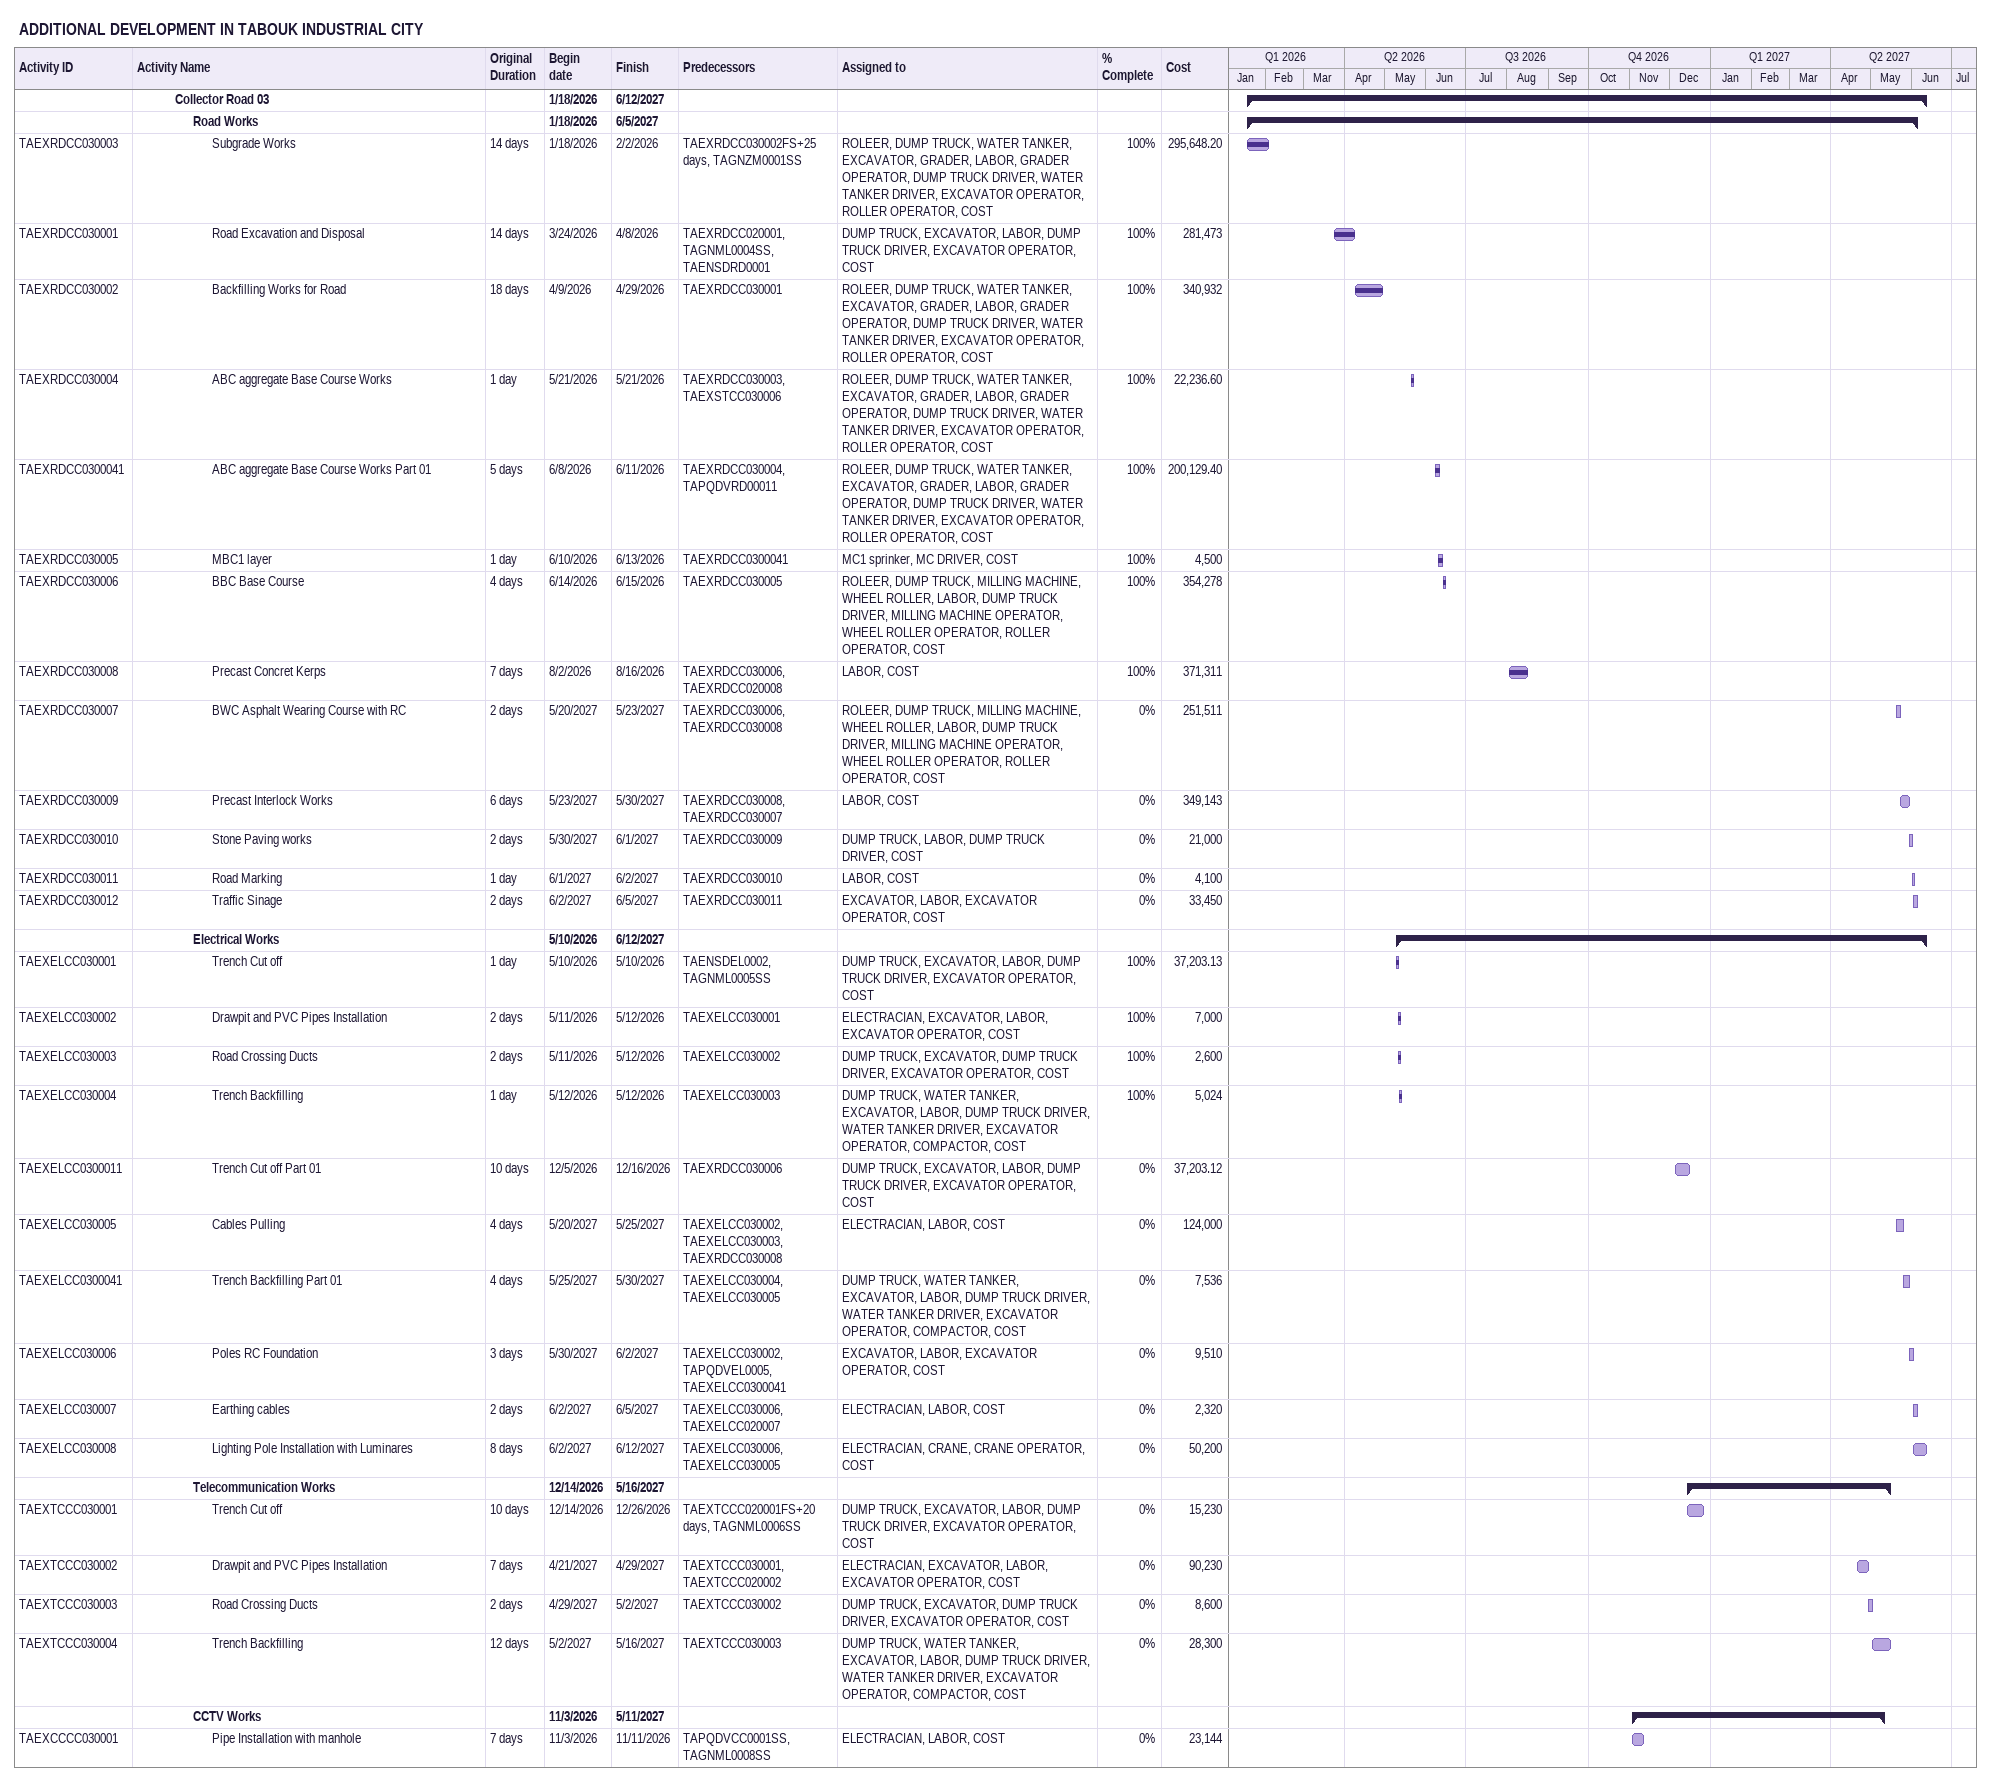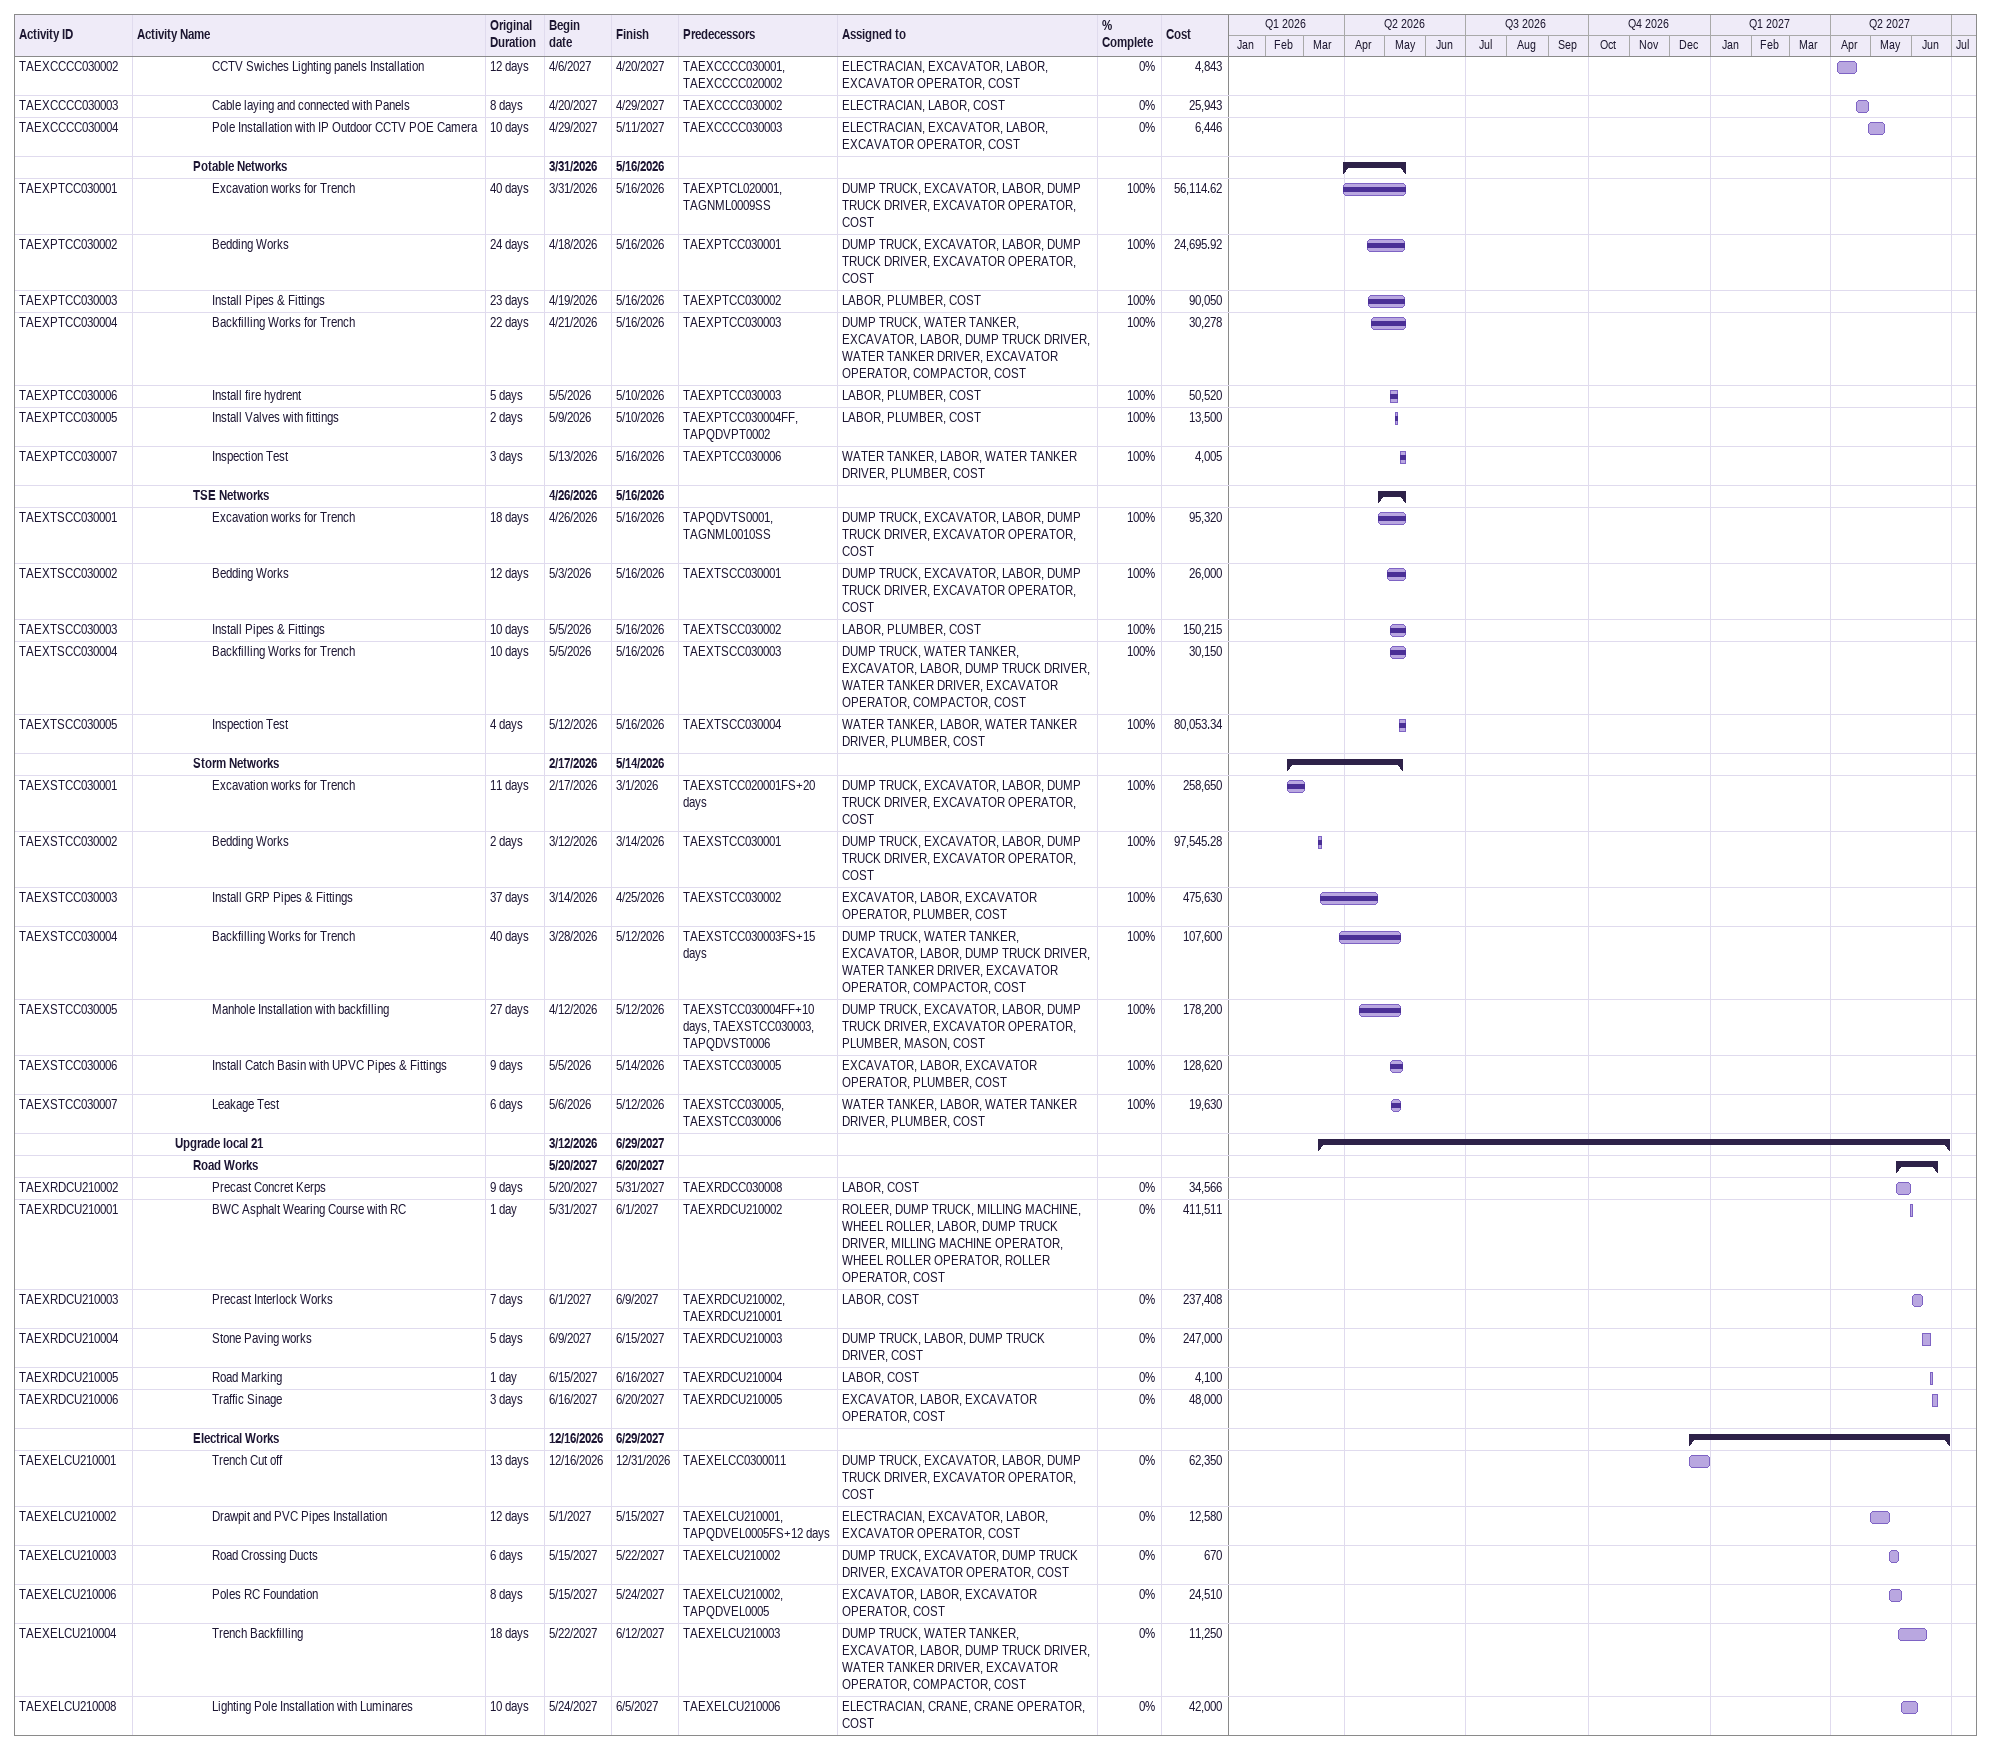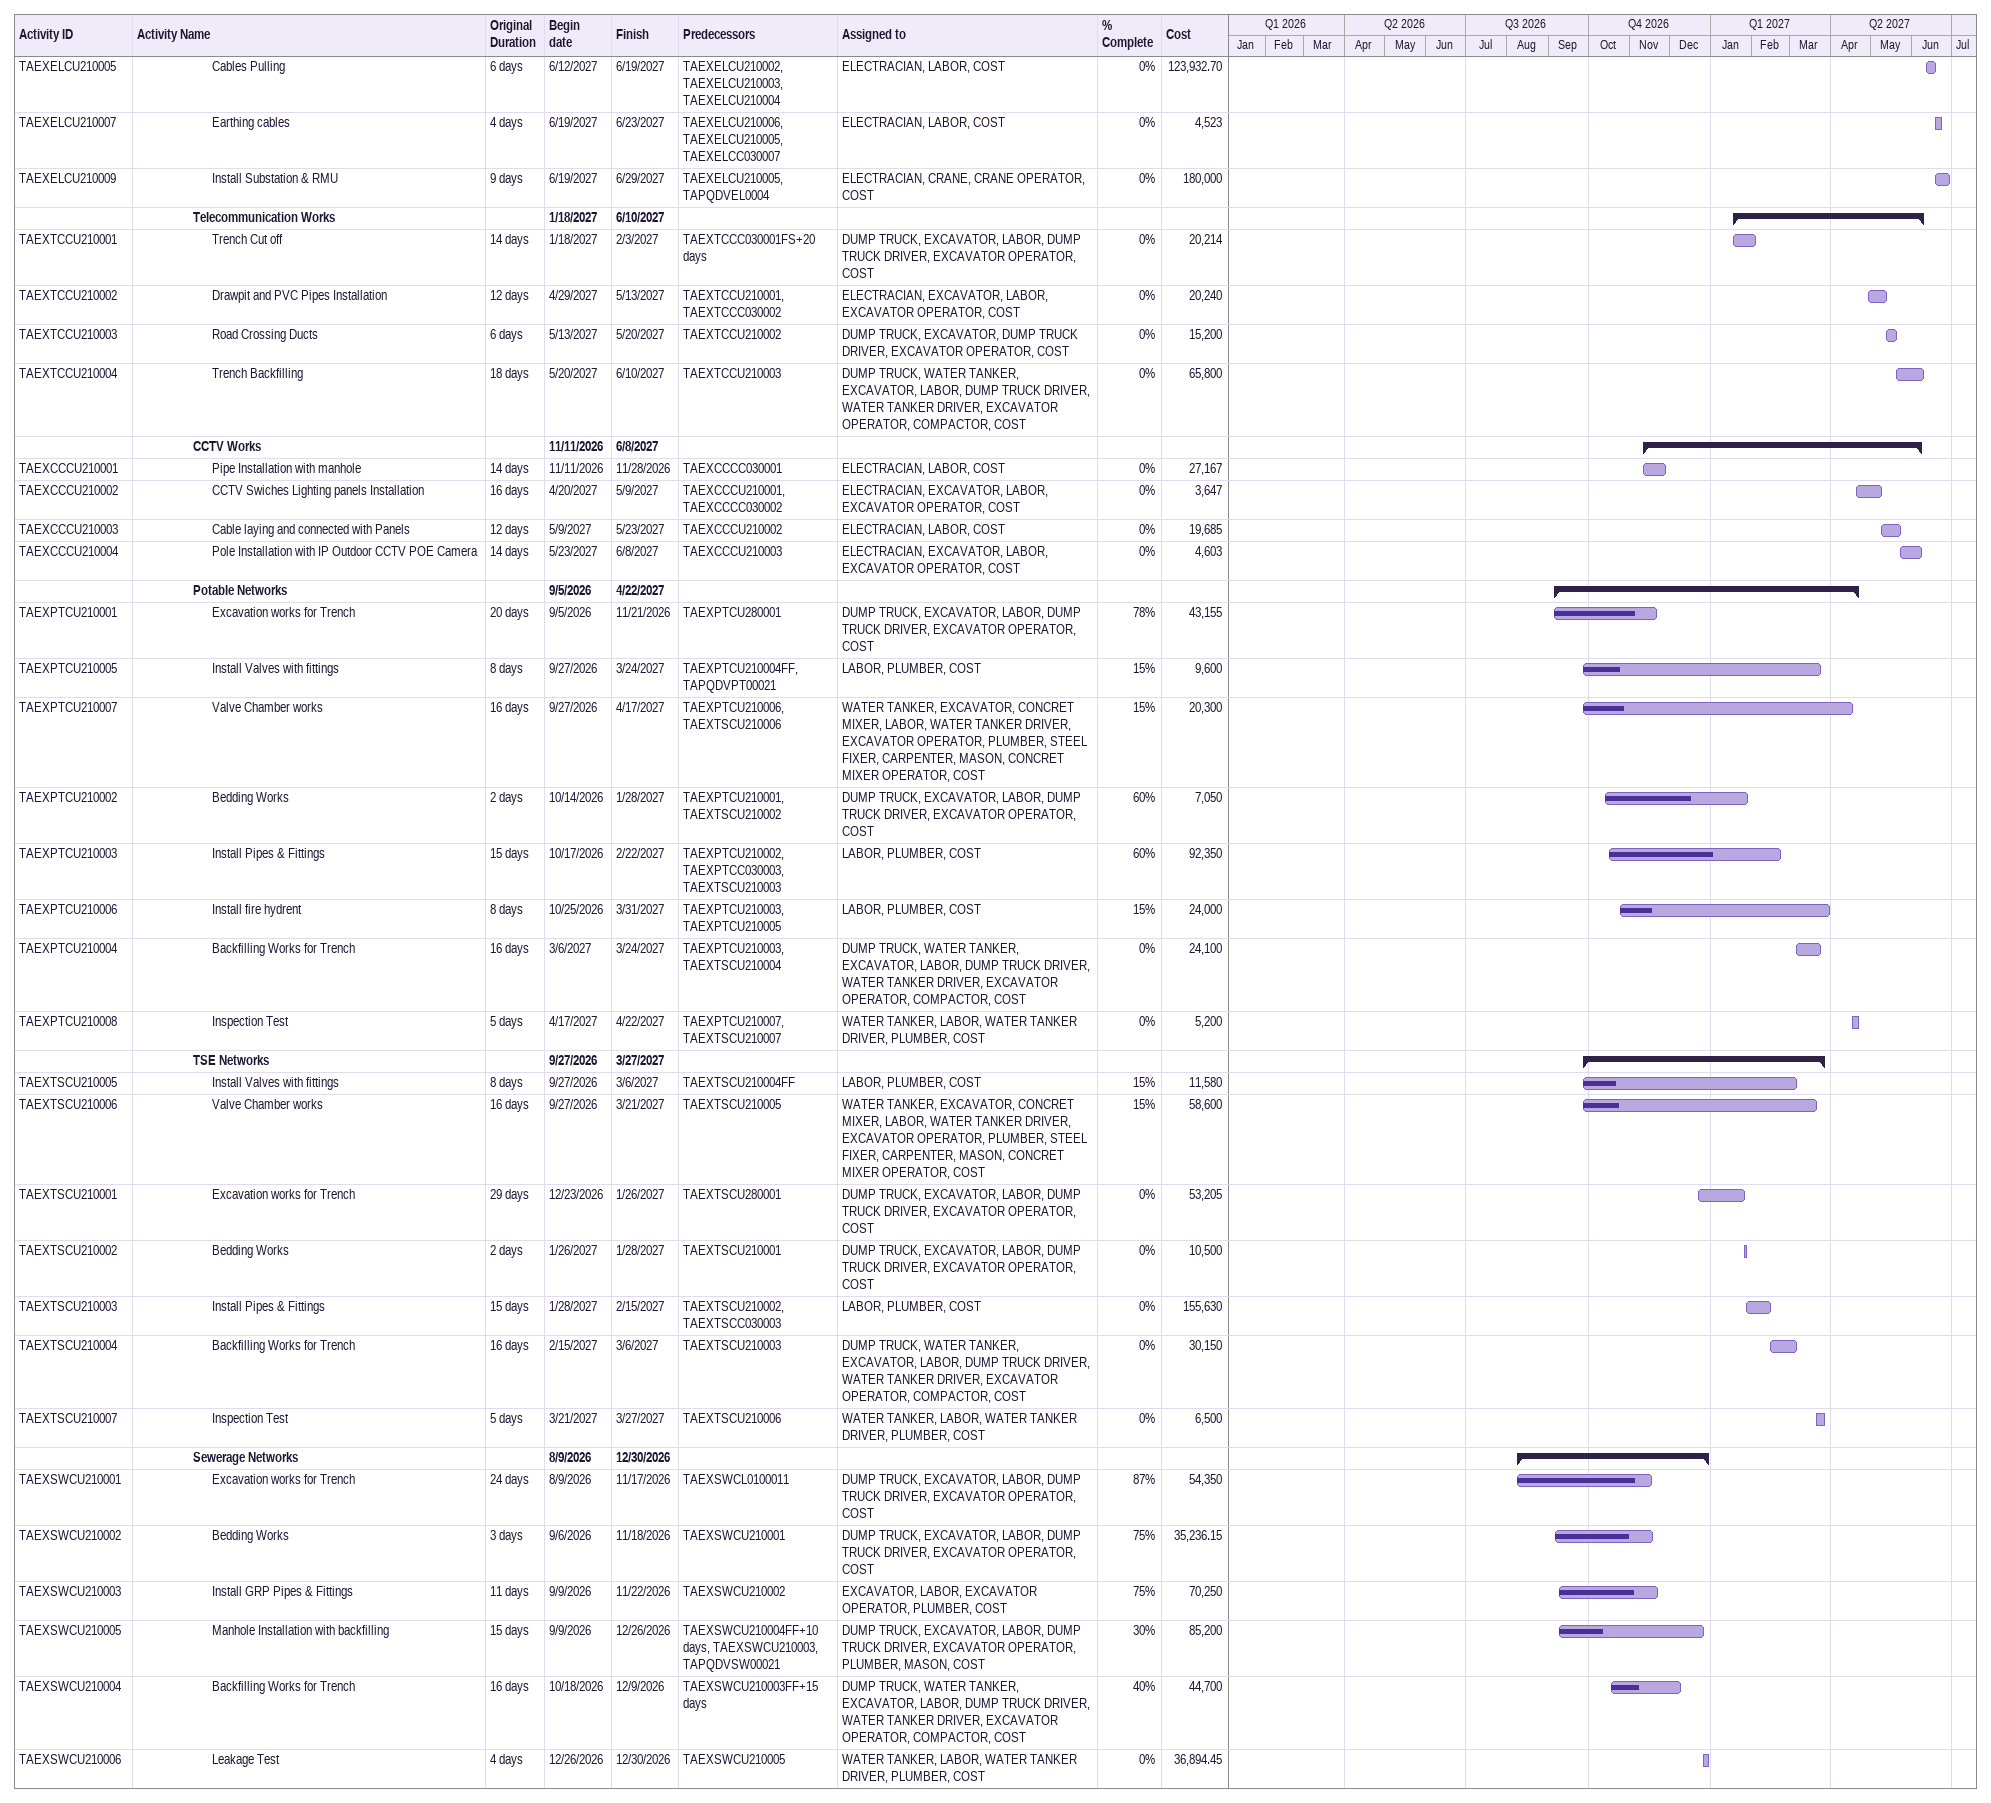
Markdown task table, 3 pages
ADDITIONAL DEVELOPMENT IN TABOUK INDUSTRIAL CITY

| ID | Level | Task | Original duration | Start | Finish | Predecessors | Resources | % complete | Cost |
|---|---|---|---|---|---|---|---|---|---|
|  | 3 | **Collector Road 03** |  | 2026-01-18 | 2027-06-12 |  |  |  |  |
|  | 4 | **Road Works** |  | 2026-01-18 | 2027-06-05 |  |  |  |  |
| TAEXRDCC030003 | 5 | Subgrade Works | 14d | 2026-01-18 | 2026-02-02 | TAEXRDCC030002FS+25d, TAGNZM0001SS | ROLEER, DUMP TRUCK, WATER TANKER, EXCAVATOR, GRADER, LABOR, GRADER OPERATOR, DUMP TRUCK DRIVER, WATER TANKER DRIVER, EXCAVATOR OPERATOR, ROLLER OPERATOR, COST | 100 | 295648.20 |
| TAEXRDCC030001 | 5 | Road Excavation and Disposal | 14d | 2026-03-24 | 2026-04-08 | TAEXRDCC020001, TAGNML0004SS, TAENSDRD0001 | DUMP TRUCK, EXCAVATOR, LABOR, DUMP TRUCK DRIVER, EXCAVATOR OPERATOR, COST | 100 | 281473 |
| TAEXRDCC030002 | 5 | Backfilling Works for Road | 18d | 2026-04-09 | 2026-04-29 | TAEXRDCC030001 | ROLEER, DUMP TRUCK, WATER TANKER, EXCAVATOR, GRADER, LABOR, GRADER OPERATOR, DUMP TRUCK DRIVER, WATER TANKER DRIVER, EXCAVATOR OPERATOR, ROLLER OPERATOR, COST | 100 | 340932 |
| TAEXRDCC030004 | 5 | ABC aggregate Base Course Works | 1d | 2026-05-21 | 2026-05-21 | TAEXRDCC030003, TAEXSTCC030006 | ROLEER, DUMP TRUCK, WATER TANKER, EXCAVATOR, GRADER, LABOR, GRADER OPERATOR, DUMP TRUCK DRIVER, WATER TANKER DRIVER, EXCAVATOR OPERATOR, ROLLER OPERATOR, COST | 100 | 22236.60 |
| TAEXRDCC0300041 | 5 | ABC aggregate Base Course Works Part 01 | 5d | 2026-06-08 | 2026-06-11 | TAEXRDCC030004, TAPQDVRD00011 | ROLEER, DUMP TRUCK, WATER TANKER, EXCAVATOR, GRADER, LABOR, GRADER OPERATOR, DUMP TRUCK DRIVER, WATER TANKER DRIVER, EXCAVATOR OPERATOR, ROLLER OPERATOR, COST | 100 | 200129.40 |
| TAEXRDCC030005 | 5 | MBC1 layer | 1d | 2026-06-10 | 2026-06-13 | TAEXRDCC0300041 | MC1 sprinker, MC DRIVER, COST | 100 | 4500 |
| TAEXRDCC030006 | 5 | BBC Base Course | 4d | 2026-06-14 | 2026-06-15 | TAEXRDCC030005 | ROLEER, DUMP TRUCK, MILLING MACHINE, WHEEL ROLLER, LABOR, DUMP TRUCK DRIVER, MILLING MACHINE OPERATOR, WHEEL ROLLER OPERATOR, ROLLER OPERATOR, COST | 100 | 354278 |
| TAEXRDCC030008 | 5 | Precast Concret Kerps | 7d | 2026-08-02 | 2026-08-16 | TAEXRDCC030006, TAEXRDCC020008 | LABOR, COST | 100 | 371311 |
| TAEXRDCC030007 | 5 | BWC Asphalt Wearing Course with RC | 2d | 2027-05-20 | 2027-05-23 | TAEXRDCC030006, TAEXRDCC030008 | ROLEER, DUMP TRUCK, MILLING MACHINE, WHEEL ROLLER, LABOR, DUMP TRUCK DRIVER, MILLING MACHINE OPERATOR, WHEEL ROLLER OPERATOR, ROLLER OPERATOR, COST | 0 | 251511 |
| TAEXRDCC030009 | 5 | Precast Interlock Works | 6d | 2027-05-23 | 2027-05-30 | TAEXRDCC030008, TAEXRDCC030007 | LABOR, COST | 0 | 349143 |
| TAEXRDCC030010 | 5 | Stone Paving works | 2d | 2027-05-30 | 2027-06-01 | TAEXRDCC030009 | DUMP TRUCK, LABOR, DUMP TRUCK DRIVER, COST | 0 | 21000 |
| TAEXRDCC030011 | 5 | Road Marking | 1d | 2027-06-01 | 2027-06-02 | TAEXRDCC030010 | LABOR, COST | 0 | 4100 |
| TAEXRDCC030012 | 5 | Traffic Sinage | 2d | 2027-06-02 | 2027-06-05 | TAEXRDCC030011 | EXCAVATOR, LABOR, EXCAVATOR OPERATOR, COST | 0 | 33450 |
|  | 4 | **Electrical Works** |  | 2026-05-10 | 2027-06-12 |  |  |  |  |
| TAEXELCC030001 | 5 | Trench Cut off | 1d | 2026-05-10 | 2026-05-10 | TAENSDEL0002, TAGNML0005SS | DUMP TRUCK, EXCAVATOR, LABOR, DUMP TRUCK DRIVER, EXCAVATOR OPERATOR, COST | 100 | 37203.13 |
| TAEXELCC030002 | 5 | Drawpit and PVC Pipes Installation | 2d | 2026-05-11 | 2026-05-12 | TAEXELCC030001 | ELECTRACIAN, EXCAVATOR, LABOR, EXCAVATOR OPERATOR, COST | 100 | 7000 |
| TAEXELCC030003 | 5 | Road Crossing Ducts | 2d | 2026-05-11 | 2026-05-12 | TAEXELCC030002 | DUMP TRUCK, EXCAVATOR, DUMP TRUCK DRIVER, EXCAVATOR OPERATOR, COST | 100 | 2600 |
| TAEXELCC030004 | 5 | Trench Backfilling | 1d | 2026-05-12 | 2026-05-12 | TAEXELCC030003 | DUMP TRUCK, WATER TANKER, EXCAVATOR, LABOR, DUMP TRUCK DRIVER, WATER TANKER DRIVER, EXCAVATOR OPERATOR, COMPACTOR, COST | 100 | 5024 |
| TAEXELCC0300011 | 5 | Trench Cut off Part 01 | 10d | 2026-12-05 | 2026-12-16 | TAEXRDCC030006 | DUMP TRUCK, EXCAVATOR, LABOR, DUMP TRUCK DRIVER, EXCAVATOR OPERATOR, COST | 0 | 37203.12 |
| TAEXELCC030005 | 5 | Cables Pulling | 4d | 2027-05-20 | 2027-05-25 | TAEXELCC030002, TAEXELCC030003, TAEXRDCC030008 | ELECTRACIAN, LABOR, COST | 0 | 124000 |
| TAEXELCC0300041 | 5 | Trench Backfilling Part 01 | 4d | 2027-05-25 | 2027-05-30 | TAEXELCC030004, TAEXELCC030005 | DUMP TRUCK, WATER TANKER, EXCAVATOR, LABOR, DUMP TRUCK DRIVER, WATER TANKER DRIVER, EXCAVATOR OPERATOR, COMPACTOR, COST | 0 | 7536 |
| TAEXELCC030006 | 5 | Poles RC Foundation | 3d | 2027-05-30 | 2027-06-02 | TAEXELCC030002, TAPQDVEL0005, TAEXELCC0300041 | EXCAVATOR, LABOR, EXCAVATOR OPERATOR, COST | 0 | 9510 |
| TAEXELCC030007 | 5 | Earthing cables | 2d | 2027-06-02 | 2027-06-05 | TAEXELCC030006, TAEXELCC020007 | ELECTRACIAN, LABOR, COST | 0 | 2320 |
| TAEXELCC030008 | 5 | Lighting Pole Installation with Luminares | 8d | 2027-06-02 | 2027-06-12 | TAEXELCC030006, TAEXELCC030005 | ELECTRACIAN, CRANE, CRANE OPERATOR, COST | 0 | 50200 |
|  | 4 | **Telecommunication Works** |  | 2026-12-14 | 2027-05-16 |  |  |  |  |
| TAEXTCCC030001 | 5 | Trench Cut off | 10d | 2026-12-14 | 2026-12-26 | TAEXTCCC020001FS+20d, TAGNML0006SS | DUMP TRUCK, EXCAVATOR, LABOR, DUMP TRUCK DRIVER, EXCAVATOR OPERATOR, COST | 0 | 15230 |
| TAEXTCCC030002 | 5 | Drawpit and PVC Pipes Installation | 7d | 2027-04-21 | 2027-04-29 | TAEXTCCC030001, TAEXTCCC020002 | ELECTRACIAN, EXCAVATOR, LABOR, EXCAVATOR OPERATOR, COST | 0 | 90230 |
| TAEXTCCC030003 | 5 | Road Crossing Ducts | 2d | 2027-04-29 | 2027-05-02 | TAEXTCCC030002 | DUMP TRUCK, EXCAVATOR, DUMP TRUCK DRIVER, EXCAVATOR OPERATOR, COST | 0 | 8600 |
| TAEXTCCC030004 | 5 | Trench Backfilling | 12d | 2027-05-02 | 2027-05-16 | TAEXTCCC030003 | DUMP TRUCK, WATER TANKER, EXCAVATOR, LABOR, DUMP TRUCK DRIVER, WATER TANKER DRIVER, EXCAVATOR OPERATOR, COMPACTOR, COST | 0 | 28300 |
|  | 4 | **CCTV Works** |  | 2026-11-03 | 2027-05-11 |  |  |  |  |
| TAEXCCCC030001 | 5 | Pipe Installation with manhole | 7d | 2026-11-03 | 2026-11-11 | TAPQDVCC0001SS, TAGNML0008SS | ELECTRACIAN, LABOR, COST | 0 | 23144 |
| TAEXCCCC030002 | 5 | CCTV Swiches Lighting panels Installation | 12d | 2027-04-06 | 2027-04-20 | TAEXCCCC030001, TAEXCCCC020002 | ELECTRACIAN, EXCAVATOR, LABOR, EXCAVATOR OPERATOR, COST | 0 | 4843 |
| TAEXCCCC030003 | 5 | Cable laying and connected with Panels | 8d | 2027-04-20 | 2027-04-29 | TAEXCCCC030002 | ELECTRACIAN, LABOR, COST | 0 | 25943 |
| TAEXCCCC030004 | 5 | Pole Installation with IP Outdoor CCTV POE Camera | 10d | 2027-04-29 | 2027-05-11 | TAEXCCCC030003 | ELECTRACIAN, EXCAVATOR, LABOR, EXCAVATOR OPERATOR, COST | 0 | 6446 |
|  | 4 | **Potable Networks** |  | 2026-03-31 | 2026-05-16 |  |  |  |  |
| TAEXPTCC030001 | 5 | Excavation works for Trench | 40d | 2026-03-31 | 2026-05-16 | TAEXPTCL020001, TAGNML0009SS | DUMP TRUCK, EXCAVATOR, LABOR, DUMP TRUCK DRIVER, EXCAVATOR OPERATOR, COST | 100 | 56114.62 |
| TAEXPTCC030002 | 5 | Bedding Works | 24d | 2026-04-18 | 2026-05-16 | TAEXPTCC030001 | DUMP TRUCK, EXCAVATOR, LABOR, DUMP TRUCK DRIVER, EXCAVATOR OPERATOR, COST | 100 | 24695.92 |
| TAEXPTCC030003 | 5 | Install Pipes & Fittings | 23d | 2026-04-19 | 2026-05-16 | TAEXPTCC030002 | LABOR, PLUMBER, COST | 100 | 90050 |
| TAEXPTCC030004 | 5 | Backfilling Works for Trench | 22d | 2026-04-21 | 2026-05-16 | TAEXPTCC030003 | DUMP TRUCK, WATER TANKER, EXCAVATOR, LABOR, DUMP TRUCK DRIVER, WATER TANKER DRIVER, EXCAVATOR OPERATOR, COMPACTOR, COST | 100 | 30278 |
| TAEXPTCC030006 | 5 | Install fire hydrent | 5d | 2026-05-05 | 2026-05-10 | TAEXPTCC030003 | LABOR, PLUMBER, COST | 100 | 50520 |
| TAEXPTCC030005 | 5 | Install Valves with fittings | 2d | 2026-05-09 | 2026-05-10 | TAEXPTCC030004FF, TAPQDVPT0002 | LABOR, PLUMBER, COST | 100 | 13500 |
| TAEXPTCC030007 | 5 | Inspection Test | 3d | 2026-05-13 | 2026-05-16 | TAEXPTCC030006 | WATER TANKER, LABOR, WATER TANKER DRIVER, PLUMBER, COST | 100 | 4005 |
|  | 4 | **TSE Networks** |  | 2026-04-26 | 2026-05-16 |  |  |  |  |
| TAEXTSCC030001 | 5 | Excavation works for Trench | 18d | 2026-04-26 | 2026-05-16 | TAPQDVTS0001, TAGNML0010SS | DUMP TRUCK, EXCAVATOR, LABOR, DUMP TRUCK DRIVER, EXCAVATOR OPERATOR, COST | 100 | 95320 |
| TAEXTSCC030002 | 5 | Bedding Works | 12d | 2026-05-03 | 2026-05-16 | TAEXTSCC030001 | DUMP TRUCK, EXCAVATOR, LABOR, DUMP TRUCK DRIVER, EXCAVATOR OPERATOR, COST | 100 | 26000 |
| TAEXTSCC030003 | 5 | Install Pipes & Fittings | 10d | 2026-05-05 | 2026-05-16 | TAEXTSCC030002 | LABOR, PLUMBER, COST | 100 | 150215 |
| TAEXTSCC030004 | 5 | Backfilling Works for Trench | 10d | 2026-05-05 | 2026-05-16 | TAEXTSCC030003 | DUMP TRUCK, WATER TANKER, EXCAVATOR, LABOR, DUMP TRUCK DRIVER, WATER TANKER DRIVER, EXCAVATOR OPERATOR, COMPACTOR, COST | 100 | 30150 |
| TAEXTSCC030005 | 5 | Inspection Test | 4d | 2026-05-12 | 2026-05-16 | TAEXTSCC030004 | WATER TANKER, LABOR, WATER TANKER DRIVER, PLUMBER, COST | 100 | 80053.34 |
|  | 4 | **Storm Networks** |  | 2026-02-17 | 2026-05-14 |  |  |  |  |
| TAEXSTCC030001 | 5 | Excavation works for Trench | 11d | 2026-02-17 | 2026-03-01 | TAEXSTCC020001FS+20d | DUMP TRUCK, EXCAVATOR, LABOR, DUMP TRUCK DRIVER, EXCAVATOR OPERATOR, COST | 100 | 258650 |
| TAEXSTCC030002 | 5 | Bedding Works | 2d | 2026-03-12 | 2026-03-14 | TAEXSTCC030001 | DUMP TRUCK, EXCAVATOR, LABOR, DUMP TRUCK DRIVER, EXCAVATOR OPERATOR, COST | 100 | 97545.28 |
| TAEXSTCC030003 | 5 | Install GRP Pipes & Fittings | 37d | 2026-03-14 | 2026-04-25 | TAEXSTCC030002 | EXCAVATOR, LABOR, EXCAVATOR OPERATOR, PLUMBER, COST | 100 | 475630 |
| TAEXSTCC030004 | 5 | Backfilling Works for Trench | 40d | 2026-03-28 | 2026-05-12 | TAEXSTCC030003FS+15d | DUMP TRUCK, WATER TANKER, EXCAVATOR, LABOR, DUMP TRUCK DRIVER, WATER TANKER DRIVER, EXCAVATOR OPERATOR, COMPACTOR, COST | 100 | 107600 |
| TAEXSTCC030005 | 5 | Manhole Installation with backfilling | 27d | 2026-04-12 | 2026-05-12 | TAEXSTCC030004FF+10d, TAEXSTCC030003, TAPQDVST0006 | DUMP TRUCK, EXCAVATOR, LABOR, DUMP TRUCK DRIVER, EXCAVATOR OPERATOR, PLUMBER, MASON, COST | 100 | 178200 |
| TAEXSTCC030006 | 5 | Install Catch Basin with UPVC Pipes & Fittings | 9d | 2026-05-05 | 2026-05-14 | TAEXSTCC030005 | EXCAVATOR, LABOR, EXCAVATOR OPERATOR, PLUMBER, COST | 100 | 128620 |
| TAEXSTCC030007 | 5 | Leakage Test | 6d | 2026-05-06 | 2026-05-12 | TAEXSTCC030005, TAEXSTCC030006 | WATER TANKER, LABOR, WATER TANKER DRIVER, PLUMBER, COST | 100 | 19630 |
|  | 3 | **Upgrade local 21** |  | 2026-03-12 | 2027-06-29 |  |  |  |  |
|  | 4 | **Road Works** |  | 2027-05-20 | 2027-06-20 |  |  |  |  |
| TAEXRDCU210002 | 5 | Precast Concret Kerps | 9d | 2027-05-20 | 2027-05-31 | TAEXRDCC030008 | LABOR, COST | 0 | 34566 |
| TAEXRDCU210001 | 5 | BWC Asphalt Wearing Course with RC | 1d | 2027-05-31 | 2027-06-01 | TAEXRDCU210002 | ROLEER, DUMP TRUCK, MILLING MACHINE, WHEEL ROLLER, LABOR, DUMP TRUCK DRIVER, MILLING MACHINE OPERATOR, WHEEL ROLLER OPERATOR, ROLLER OPERATOR, COST | 0 | 411511 |
| TAEXRDCU210003 | 5 | Precast Interlock Works | 7d | 2027-06-01 | 2027-06-09 | TAEXRDCU210002, TAEXRDCU210001 | LABOR, COST | 0 | 237408 |
| TAEXRDCU210004 | 5 | Stone Paving works | 5d | 2027-06-09 | 2027-06-15 | TAEXRDCU210003 | DUMP TRUCK, LABOR, DUMP TRUCK DRIVER, COST | 0 | 247000 |
| TAEXRDCU210005 | 5 | Road Marking | 1d | 2027-06-15 | 2027-06-16 | TAEXRDCU210004 | LABOR, COST | 0 | 4100 |
| TAEXRDCU210006 | 5 | Traffic Sinage | 3d | 2027-06-16 | 2027-06-20 | TAEXRDCU210005 | EXCAVATOR, LABOR, EXCAVATOR OPERATOR, COST | 0 | 48000 |
|  | 4 | **Electrical Works** |  | 2026-12-16 | 2027-06-29 |  |  |  |  |
| TAEXELCU210001 | 5 | Trench Cut off | 13d | 2026-12-16 | 2026-12-31 | TAEXELCC0300011 | DUMP TRUCK, EXCAVATOR, LABOR, DUMP TRUCK DRIVER, EXCAVATOR OPERATOR, COST | 0 | 62350 |
| TAEXELCU210002 | 5 | Drawpit and PVC Pipes Installation | 12d | 2027-05-01 | 2027-05-15 | TAEXELCU210001, TAPQDVEL0005FS+12d | ELECTRACIAN, EXCAVATOR, LABOR, EXCAVATOR OPERATOR, COST | 0 | 12580 |
| TAEXELCU210003 | 5 | Road Crossing Ducts | 6d | 2027-05-15 | 2027-05-22 | TAEXELCU210002 | DUMP TRUCK, EXCAVATOR, DUMP TRUCK DRIVER, EXCAVATOR OPERATOR, COST | 0 | 670 |
| TAEXELCU210006 | 5 | Poles RC Foundation | 8d | 2027-05-15 | 2027-05-24 | TAEXELCU210002, TAPQDVEL0005 | EXCAVATOR, LABOR, EXCAVATOR OPERATOR, COST | 0 | 24510 |
| TAEXELCU210004 | 5 | Trench Backfilling | 18d | 2027-05-22 | 2027-06-12 | TAEXELCU210003 | DUMP TRUCK, WATER TANKER, EXCAVATOR, LABOR, DUMP TRUCK DRIVER, WATER TANKER DRIVER, EXCAVATOR OPERATOR, COMPACTOR, COST | 0 | 11250 |
| TAEXELCU210008 | 5 | Lighting Pole Installation with Luminares | 10d | 2027-05-24 | 2027-06-05 | TAEXELCU210006 | ELECTRACIAN, CRANE, CRANE OPERATOR, COST | 0 | 42000 |
| TAEXELCU210005 | 5 | Cables Pulling | 6d | 2027-06-12 | 2027-06-19 | TAEXELCU210002, TAEXELCU210003, TAEXELCU210004 | ELECTRACIAN, LABOR, COST | 0 | 123932.70 |
| TAEXELCU210007 | 5 | Earthing cables | 4d | 2027-06-19 | 2027-06-23 | TAEXELCU210006, TAEXELCU210005, TAEXELCC030007 | ELECTRACIAN, LABOR, COST | 0 | 4523 |
| TAEXELCU210009 | 5 | Install Substation & RMU | 9d | 2027-06-19 | 2027-06-29 | TAEXELCU210005, TAPQDVEL0004 | ELECTRACIAN, CRANE, CRANE OPERATOR, COST | 0 | 180000 |
|  | 4 | **Telecommunication Works** |  | 2027-01-18 | 2027-06-10 |  |  |  |  |
| TAEXTCCU210001 | 5 | Trench Cut off | 14d | 2027-01-18 | 2027-02-03 | TAEXTCCC030001FS+20d | DUMP TRUCK, EXCAVATOR, LABOR, DUMP TRUCK DRIVER, EXCAVATOR OPERATOR, COST | 0 | 20214 |
| TAEXTCCU210002 | 5 | Drawpit and PVC Pipes Installation | 12d | 2027-04-29 | 2027-05-13 | TAEXTCCU210001, TAEXTCCC030002 | ELECTRACIAN, EXCAVATOR, LABOR, EXCAVATOR OPERATOR, COST | 0 | 20240 |
| TAEXTCCU210003 | 5 | Road Crossing Ducts | 6d | 2027-05-13 | 2027-05-20 | TAEXTCCU210002 | DUMP TRUCK, EXCAVATOR, DUMP TRUCK DRIVER, EXCAVATOR OPERATOR, COST | 0 | 15200 |
| TAEXTCCU210004 | 5 | Trench Backfilling | 18d | 2027-05-20 | 2027-06-10 | TAEXTCCU210003 | DUMP TRUCK, WATER TANKER, EXCAVATOR, LABOR, DUMP TRUCK DRIVER, WATER TANKER DRIVER, EXCAVATOR OPERATOR, COMPACTOR, COST | 0 | 65800 |
|  | 4 | **CCTV Works** |  | 2026-11-11 | 2027-06-08 |  |  |  |  |
| TAEXCCCU210001 | 5 | Pipe Installation with manhole | 14d | 2026-11-11 | 2026-11-28 | TAEXCCCC030001 | ELECTRACIAN, LABOR, COST | 0 | 27167 |
| TAEXCCCU210002 | 5 | CCTV Swiches Lighting panels Installation | 16d | 2027-04-20 | 2027-05-09 | TAEXCCCU210001, TAEXCCCC030002 | ELECTRACIAN, EXCAVATOR, LABOR, EXCAVATOR OPERATOR, COST | 0 | 3647 |
| TAEXCCCU210003 | 5 | Cable laying and connected with Panels | 12d | 2027-05-09 | 2027-05-23 | TAEXCCCU210002 | ELECTRACIAN, LABOR, COST | 0 | 19685 |
| TAEXCCCU210004 | 5 | Pole Installation with IP Outdoor CCTV POE Camera | 14d | 2027-05-23 | 2027-06-08 | TAEXCCCU210003 | ELECTRACIAN, EXCAVATOR, LABOR, EXCAVATOR OPERATOR, COST | 0 | 4603 |
|  | 4 | **Potable Networks** |  | 2026-09-05 | 2027-04-22 |  |  |  |  |
| TAEXPTCU210001 | 5 | Excavation works for Trench | 20d | 2026-09-05 | 2026-11-21 | TAEXPTCU280001 | DUMP TRUCK, EXCAVATOR, LABOR, DUMP TRUCK DRIVER, EXCAVATOR OPERATOR, COST | 78 | 43155 |
| TAEXPTCU210005 | 5 | Install Valves with fittings | 8d | 2026-09-27 | 2027-03-24 | TAEXPTCU210004FF, TAPQDVPT00021 | LABOR, PLUMBER, COST | 15 | 9600 |
| TAEXPTCU210007 | 5 | Valve Chamber works | 16d | 2026-09-27 | 2027-04-17 | TAEXPTCU210006, TAEXTSCU210006 | WATER TANKER, EXCAVATOR, CONCRET MIXER, LABOR, WATER TANKER DRIVER, EXCAVATOR OPERATOR, PLUMBER, STEEL FIXER, CARPENTER, MASON, CONCRET MIXER OPERATOR, COST | 15 | 20300 |
| TAEXPTCU210002 | 5 | Bedding Works | 2d | 2026-10-14 | 2027-01-28 | TAEXPTCU210001, TAEXTSCU210002 | DUMP TRUCK, EXCAVATOR, LABOR, DUMP TRUCK DRIVER, EXCAVATOR OPERATOR, COST | 60 | 7050 |
| TAEXPTCU210003 | 5 | Install Pipes & Fittings | 15d | 2026-10-17 | 2027-02-22 | TAEXPTCU210002, TAEXPTCC030003, TAEXTSCU210003 | LABOR, PLUMBER, COST | 60 | 92350 |
| TAEXPTCU210006 | 5 | Install fire hydrent | 8d | 2026-10-25 | 2027-03-31 | TAEXPTCU210003, TAEXPTCU210005 | LABOR, PLUMBER, COST | 15 | 24000 |
| TAEXPTCU210004 | 5 | Backfilling Works for Trench | 16d | 2027-03-06 | 2027-03-24 | TAEXPTCU210003, TAEXTSCU210004 | DUMP TRUCK, WATER TANKER, EXCAVATOR, LABOR, DUMP TRUCK DRIVER, WATER TANKER DRIVER, EXCAVATOR OPERATOR, COMPACTOR, COST | 0 | 24100 |
| TAEXPTCU210008 | 5 | Inspection Test | 5d | 2027-04-17 | 2027-04-22 | TAEXPTCU210007, TAEXTSCU210007 | WATER TANKER, LABOR, WATER TANKER DRIVER, PLUMBER, COST | 0 | 5200 |
|  | 4 | **TSE Networks** |  | 2026-09-27 | 2027-03-27 |  |  |  |  |
| TAEXTSCU210005 | 5 | Install Valves with fittings | 8d | 2026-09-27 | 2027-03-06 | TAEXTSCU210004FF | LABOR, PLUMBER, COST | 15 | 11580 |
| TAEXTSCU210006 | 5 | Valve Chamber works | 16d | 2026-09-27 | 2027-03-21 | TAEXTSCU210005 | WATER TANKER, EXCAVATOR, CONCRET MIXER, LABOR, WATER TANKER DRIVER, EXCAVATOR OPERATOR, PLUMBER, STEEL FIXER, CARPENTER, MASON, CONCRET MIXER OPERATOR, COST | 15 | 58600 |
| TAEXTSCU210001 | 5 | Excavation works for Trench | 29d | 2026-12-23 | 2027-01-26 | TAEXTSCU280001 | DUMP TRUCK, EXCAVATOR, LABOR, DUMP TRUCK DRIVER, EXCAVATOR OPERATOR, COST | 0 | 53205 |
| TAEXTSCU210002 | 5 | Bedding Works | 2d | 2027-01-26 | 2027-01-28 | TAEXTSCU210001 | DUMP TRUCK, EXCAVATOR, LABOR, DUMP TRUCK DRIVER, EXCAVATOR OPERATOR, COST | 0 | 10500 |
| TAEXTSCU210003 | 5 | Install Pipes & Fittings | 15d | 2027-01-28 | 2027-02-15 | TAEXTSCU210002, TAEXTSCC030003 | LABOR, PLUMBER, COST | 0 | 155630 |
| TAEXTSCU210004 | 5 | Backfilling Works for Trench | 16d | 2027-02-15 | 2027-03-06 | TAEXTSCU210003 | DUMP TRUCK, WATER TANKER, EXCAVATOR, LABOR, DUMP TRUCK DRIVER, WATER TANKER DRIVER, EXCAVATOR OPERATOR, COMPACTOR, COST | 0 | 30150 |
| TAEXTSCU210007 | 5 | Inspection Test | 5d | 2027-03-21 | 2027-03-27 | TAEXTSCU210006 | WATER TANKER, LABOR, WATER TANKER DRIVER, PLUMBER, COST | 0 | 6500 |
|  | 4 | **Sewerage Networks** |  | 2026-08-09 | 2026-12-30 |  |  |  |  |
| TAEXSWCU210001 | 5 | Excavation works for Trench | 24d | 2026-08-09 | 2026-11-17 | TAEXSWCL0100011 | DUMP TRUCK, EXCAVATOR, LABOR, DUMP TRUCK DRIVER, EXCAVATOR OPERATOR, COST | 87 | 54350 |
| TAEXSWCU210002 | 5 | Bedding Works | 3d | 2026-09-06 | 2026-11-18 | TAEXSWCU210001 | DUMP TRUCK, EXCAVATOR, LABOR, DUMP TRUCK DRIVER, EXCAVATOR OPERATOR, COST | 75 | 35236.15 |
| TAEXSWCU210003 | 5 | Install GRP Pipes & Fittings | 11d | 2026-09-09 | 2026-11-22 | TAEXSWCU210002 | EXCAVATOR, LABOR, EXCAVATOR OPERATOR, PLUMBER, COST | 75 | 70250 |
| TAEXSWCU210005 | 5 | Manhole Installation with backfilling | 15d | 2026-09-09 | 2026-12-26 | TAEXSWCU210004FF+10d, TAEXSWCU210003, TAPQDVSW00021 | DUMP TRUCK, EXCAVATOR, LABOR, DUMP TRUCK DRIVER, EXCAVATOR OPERATOR, PLUMBER, MASON, COST | 30 | 85200 |
| TAEXSWCU210004 | 5 | Backfilling Works for Trench | 16d | 2026-10-18 | 2026-12-09 | TAEXSWCU210003FF+15d | DUMP TRUCK, WATER TANKER, EXCAVATOR, LABOR, DUMP TRUCK DRIVER, WATER TANKER DRIVER, EXCAVATOR OPERATOR, COMPACTOR, COST | 40 | 44700 |
| TAEXSWCU210006 | 5 | Leakage Test | 4d | 2026-12-26 | 2026-12-30 | TAEXSWCU210005 | WATER TANKER, LABOR, WATER TANKER DRIVER, PLUMBER, COST | 0 | 36894.45 |
